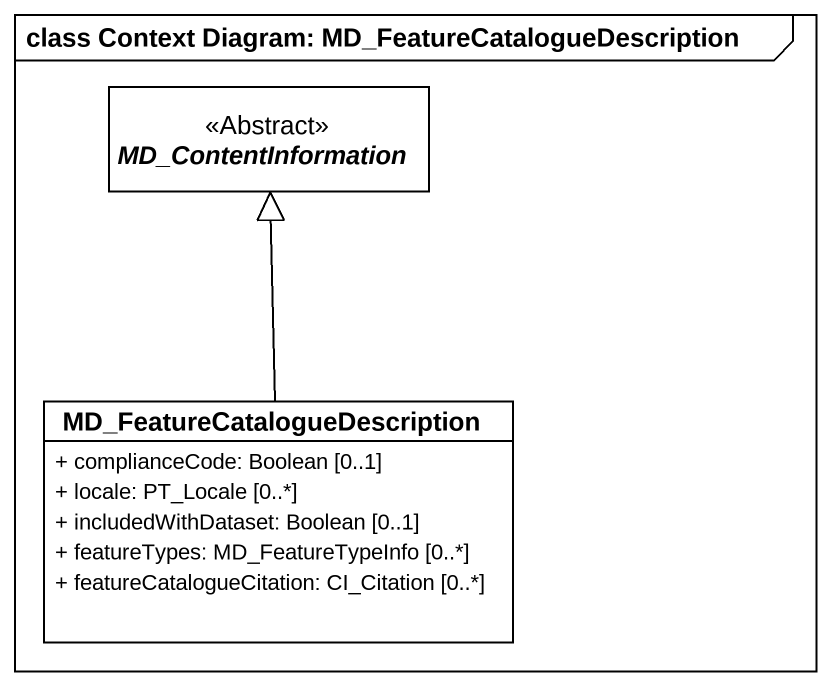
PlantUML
@startuml
mainframe class Context Diagram: MD_FeatureCatalogueDescription
hide circle
hide empty members
skinparam classAttributeIconSize 0
abstract class MD_ContentInformation <<Abstract>> #FFFFFF
class "MD_FeatureCatalogueDescription" as MD_FeatureCatalogueDescripti #FFFFFF {
  + complianceCode: Boolean [0..1]
  + locale: PT_Locale [0..*]
  + includedWithDataset: Boolean [0..1]
  + featureTypes: MD_FeatureTypeInfo [0..*]
  + featureCatalogueCitation: CI_Citation [0..*]
}
MD_FeatureCatalogueDescripti -up-|> MD_ContentInformation
@enduml
